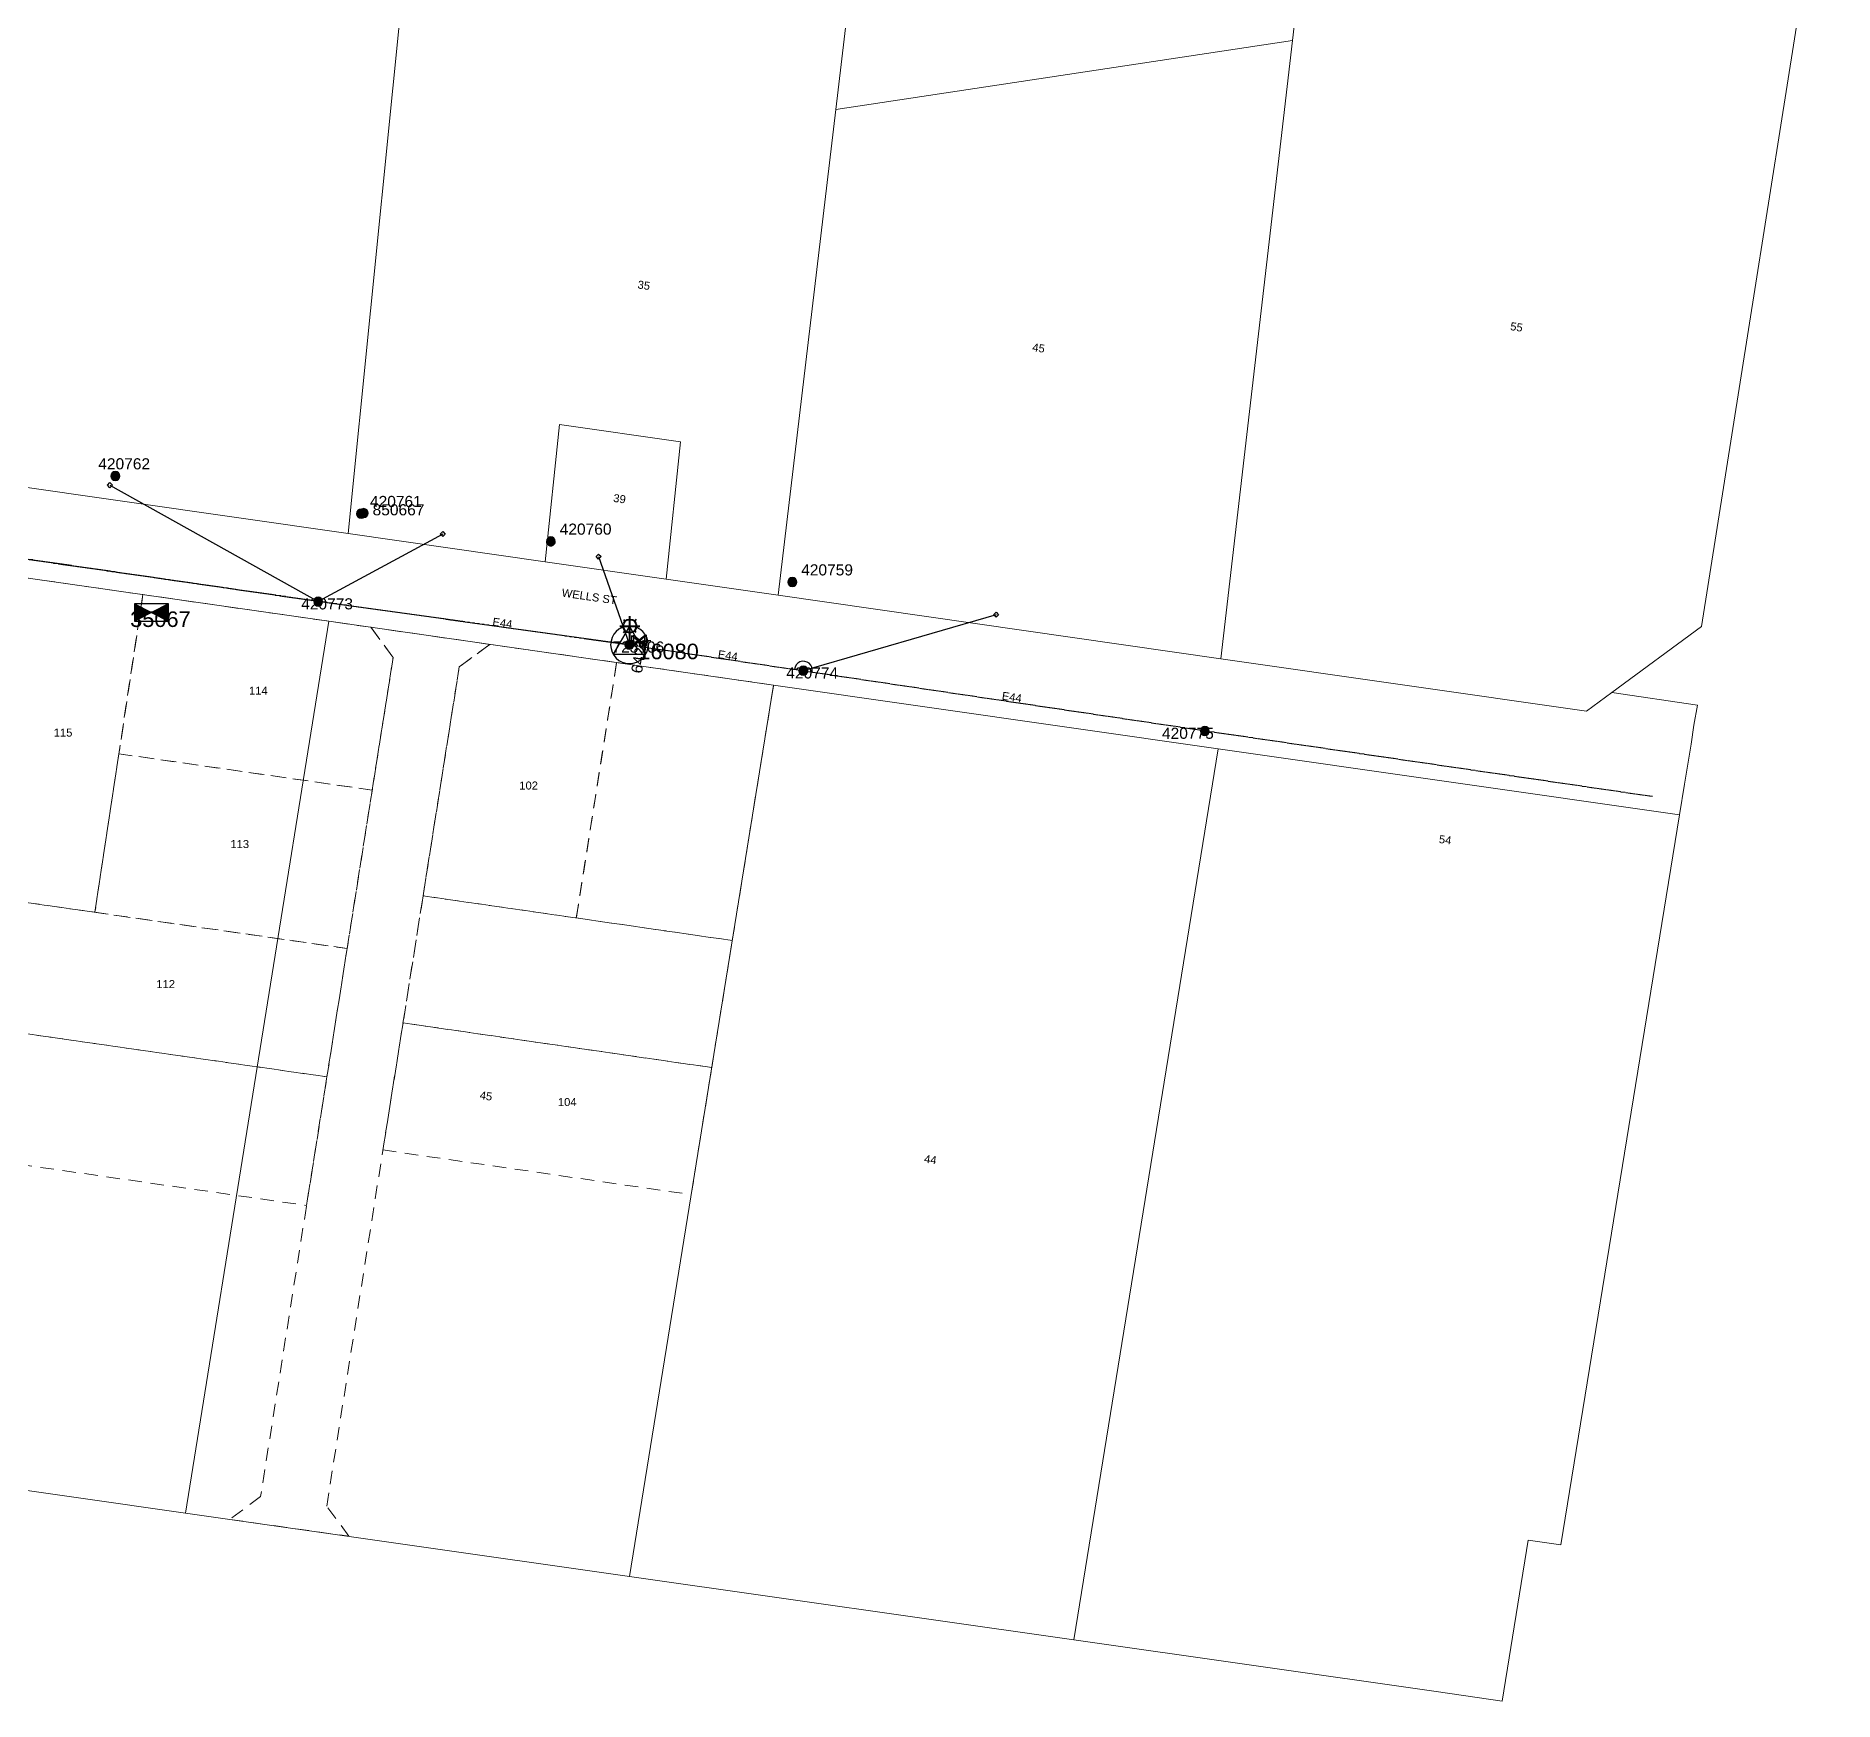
# Model space of a CAD drawing. Header units: metres. Extents: x 300152 to 302458, y 6282738 to 6284604.
# Drawn here: x 301866.3 to 302270.7, y 6282844.7 to 6283219.3 of the extents above; entities that cross this region are included whole.
import ezdxf
from ezdxf.enums import TextEntityAlignment as Align

# ---------------------------------------------------------------- set-up
doc = ezdxf.new("R2010")
doc.units = ezdxf.units.M
doc.linetypes.add('Cable Exist OH', pattern=[1, 1, 0])
doc.linetypes.add('Dash', pattern=[5, 3, -2])
doc.layers.get('0').update_dxf_attribs({"color": 6})
for name, color, linetype, lineweight in [('Cadastre Developer_SP_EXT', 9, 'Continuous', 5), ('Cadastre Land Parcels_SP_EXT', 9, 'Continuous', 5), ('Cadastre Roads_SP_EXT', 9, 'Continuous', 5)]:
    doc.layers.add(name, color=color, linetype=linetype, lineweight=lineweight)
for name, color, linetype in [('Equip_LV_EXT', 7, 'Continuous'), ('Equip_SP_SL_EXT', 7, 'Continuous'), ('Mains_LV_EXT', 7, 'Continuous'), ('Mains_SL_EXT', 7, 'Continuous'), ('Services_SP_EXT', 7, 'Continuous'), ('Sub_SP_EXT', 7, 'Continuous'), ('Sub_SP_TR_HV_LV_EXT', 7, 'Continuous'), ('SupportsOH_SP_TR_HV_LV_SL_EXT', 7, 'Continuous')]:
    doc.layers.add(name, color=color, linetype=linetype)
doc.styles.add('iecARIAL', font='arial.ttf', dxfattribs={"height": 2})
doc.styles.add('POLE_LABEL', font='arial.ttf')
doc.styles.get("Standard").update_dxf_attribs({"font": 'arial.ttf'})

# ---------------------------------------------------------------- blocks, each defined once
blk = doc.blocks.new('SUB_POLE_EXT')
blk.add_wipeout([(0, 4.22), (0.42, 4.2), (0.83, 4.14), (1.21, 4.05), (1.62, 3.9), (1.99, 3.72), (2.35, 3.51), (2.68, 3.26), (2.99, 2.99), (3.28, 2.66), (3.52, 2.34), (3.76, 1.92), (3.9, 1.62), (4.04, 1.23), (4.18, 0.63), (4.22, 0), (4.18, -0.61), (4.06, -1.15), (3.9, -1.62), (3.58, -2.24), (3.22, -2.73), (2.97, -3.01), (2.68, -3.26), (2.36, -3.5), (2, -3.72), (1.64, -3.89), (1.25, -4.03), (0.82, -4.14), (0.42, -4.2), (0, -4.22), (-0.41, -4.2), (-0.8, -4.15), (-1.21, -4.05), (-1.62, -3.9), (-1.99, -3.73), (-2.35, -3.51), (-2.68, -3.26), (-2.96, -3.02), (-3.23, -2.72), (-3.51, -2.35), (-3.71, -2.01), (-3.91, -1.6), (-4.05, -1.21), (-4.16, -0.76), (-4.22, -0.14), (-4.21, 0.39), (-4.14, 0.83), (-4.03, 1.27), (-3.9, 1.63), (-3.71, 2.02), (-3.5, 2.37), (-3.28, 2.67), (-2.99, 2.99), (-2.68, 3.27), (-2.33, 3.52), (-1.98, 3.73), (-1.63, 3.9), (-1.2, 4.05), (-0.78, 4.15), (-0.4, 4.21)])
blk.add_line((2.16, 0.48), (2.16, 0.48, 0))
blk.add_lwpolyline([(-4.22, 0, 1), (4.22, 0, 1)], format="xyb", close=True)
blk.add_lwpolyline([(2.14, 0.52), (0, 4.22), (-3.66, -2.11), (3.66, -2.11)], close=True)
for tag, height, flags, p in [('STREET_CODE', 0.2, 9, (1.5, 0)), ('ASSET_NUM', 2.5, 8, (2, 2)), ('CONSTRUCTED_VOLTAGE', 0.2, 9, (1.5, -0.2)), ('OPERATING_VOLTAGE', 0.2, 9, (1.5, -0.6)), ('OPERATED_BY', 0.2, 9, (1.5, -0.8)), ('ORIENTATION', 0.2, 9, (1.5, -1.2)), ('OWNED_BY', 0.2, 9, (1.5, -1.4)), ('SECONDARY_VOLTAGE', 0.2, 9, (1.5, -1.6)), ('STATE', 0.2, 9, (1.5, -1.8)), ('SUBSTATION_TYPE', 0.2, 9, (1.5, -2)), ('STREETNAME', 0.2, 9, (1.5, -2.8)), ('SUBURB', 0.2, 9, (1.5, -3)), ('Z', 0.2, 1, (1.5, -3.4)), ('NO_PHASES', 0.2, 9, (1.5, -0.4)), ('MAINTAINED_BY', 0.2, 9, (1.5, -1)), ('USAGE', 0.2, 9, (1.5, -2.2)), ('LEGEND', 0.2, 9, (1.5, -2.4)), ('LOCATION', 0.2, 9, (1.5, -2.6)), ('NOTES', 0.2, 9, (1.5, -3.2))]:
    blk.add_attdef(tag, text='', height=height, dxfattribs=dict(flags=flags)).set_placement(p, align=Align.MIDDLE_LEFT)
blk = doc.blocks.new('SUB_PADMOUNT_EXT')
for points in [[(0, 0), (-3.84, 1.92), (-3.84, -1.92)], [(0, 0), (3.84, 1.92), (3.84, -1.92)]]:
    blk.add_hatch(color=256).paths.add_polyline_path(points)
for p, q in [((3.84, 1.92), (-3.84, -1.92)), ((-3.84, 1.92), (3.84, -1.92))]:
    blk.add_line(p, q)
blk.add_lwpolyline([(-3.84, -1.92), (3.84, -1.92), (3.84, 1.92), (-3.84, 1.92)], close=True)
for tag, height, flags, p in [('STREET_CODE', 0.2, 9, (1.5, 0)), ('ASSET_NUM', 2.5, 8, (2, 2)), ('CONSTRUCTED_VOLTAGE', 0.2, 9, (1.5, -0.2)), ('OPERATING_VOLTAGE', 0.2, 9, (1.5, -0.6)), ('ORIENTATION', 0.2, 9, (1.5, -0.8)), ('OWNED_BY', 0.2, 9, (1.5, -1)), ('OPERATED_BY', 0.2, 9, (1.5, -1.2)), ('SECONDARY_VOLTAGE', 0.2, 9, (1.5, -1.6)), ('STATE', 0.2, 9, (1.5, -1.8)), ('SUBSTATION_TYPE', 0.2, 9, (1.5, -2.2)), ('STREETNAME', 0.2, 9, (1.5, -3)), ('SUBURB', 0.2, 9, (1.5, -3.2)), ('Z', 0.2, 1, (1.5, -3.6)), ('NO_PHASES', 0.2, 9, (1.5, -0.4)), ('MAINTAINED_BY', 0.2, 9, (1.5, -1.4)), ('PARENT', 0.2, 9, (1.5, -2)), ('USAGE', 0.2, 9, (1.5, -2.4)), ('LEGEND', 0.2, 9, (1.5, -2.6)), ('LOCATION', 0.2, 9, (1.5, -2.8)), ('NOTES', 0.2, 9, (1.5, -3.4))]:
    blk.add_attdef(tag, text='', height=height, dxfattribs=dict(flags=flags)).set_placement(p, align=Align.MIDDLE_LEFT)
blk = doc.blocks.new('LV_OH_LINKS_DISTFUSE_EXT')
for p, q in [((0, 0), (0.96, 0)), ((3.84, 0), (4.8, 0))]:
    blk.add_line(p, q)
blk.add_lwpolyline([(3.84, -1.2), (3.84, 1.2), (0.96, -1.2), (0.96, 1.2)], close=True)
at = {"flags": 9}
for tag, p in [('ACTUAL_STATUS', (0, 0)), ('CONSTRUCTED_VOLTAGE', (0, -0.2)), ('OPERATING_VOLTAGE', (0, -0.6)), ('ORIENTATION', (0, -0.8)), ('OWNED_BY', (0, -1)), ('STATE', (0, -1.2)), ('SWITCH_TYPE', (0, -1.4)), ('NO_PHASES', (0, -0.4)), ('USAGE', (0, -1.6)), ('NOTES', (0, -1.8))]:
    blk.add_attdef(tag, text='', height=0.2, dxfattribs=at).set_placement(p, align=Align.MIDDLE_LEFT)
at = {"flags": 1}
blk.add_attdef('Z', (0, 0), '', height=0.2, dxfattribs=at)
blk = doc.blocks.new('SL_LANTERN_EXT')
at = {"lineweight": 40}
for p, q in [((-2.25, 4.22), (2.25, 4.22)), ((-1.46, 5.68), (-1.06, 5.28)), ((0, 1.97), (0, 6.47)), ((1.46, 5.68), (1.06, 5.28)), ((-1.46, 2.76), (-1.06, 3.16)), ((0, 0), (0, 2.72)), ((1.46, 2.76), (1.06, 3.16))]:
    blk.add_line(p, q, dxfattribs=at)
blk.add_circle((0, 4.22), 1.5, dxfattribs=at)
at = {"style": 'iecARIAL', "flags": 8}
blk.add_attdef('ASSET_NUM', (1.5, 1.5), '', height=2.5, dxfattribs=at)
for tag, p, height, flags in [('OPERATING_VOLTAGE', (0.98, -1.65), 0.2, 9), ('ORIENTATION', (0.98, -1.85), 0.2, 9), ('OWNED_BY', (0.98, -2.05), 0.2, 9), ('STATE', (0.98, -2.25), 0.2, 9), ('CONSTRUCTED_VOLTAGE', (0.98, -0.65), 0.2, 9), ('CONTROL_TYPE', (0.98, -0.85), 0.2, 9), ('LANTERN_PURPOSE', (0.98, -1.05), 0.2, 9), ('LANTERN_TYPE', (0.98, -1.25), 0.2, 9), ('NO_PHASES', (0.98, -1.45), 0.2, 9), ('USAGE', (0.98, -2.45), 0.2, 9), ('CEXIST', (0.98, -2.65), 0.2, 9), ('CNEW', (0.98, -2.85), 0.2, 9), ('CNUMBER', (0.98, -3.05), 0.2, 9), ('CREMOVE', (0.98, -3.25), 0.2, 9), ('CREPLACE', (0.98, -3.45), 0.2, 9), ('LKINGHEIGHT', (0.98, -3.65), 0.2, 9), ('LBRACKET', (0.98, -3.85), 0.2, 9), ('LBRACKETVOCAB', (0.98, -4.05), 0.2, 9), ('LNUMBER', (2.18, -3.25), 2.5, 8), ('LCATEGORY', (0.98, -4.25), 0.2, 9), ('LCHARGE1', (0.98, -4.45), 0.2, 9), ('LCHARGE1PERCENT', (0.98, -4.65), 0.2, 9), ('LCHARGE2', (0.98, -4.85), 0.2, 9), ('LCHARGE2PERCENT', (0.98, -5.05), 0.2, 9), ('LCHARGE3', (0.98, -5.25), 0.2, 9), ('LCHARGE3PERCENT', (0.98, -5.45), 0.2, 9), ('LEXIST', (0.98, -5.65), 0.2, 9), ('LLAMP', (0.98, -5.85), 0.2, 9), ('LLAMPVOCAB', (0.98, -6.05), 0.2, 9), ('LMAST', (0.98, -6.25), 0.2, 9), ('LMASTVOCAB', (0.98, -6.45), 0.2, 9), ('LNEW', (0.98, -6.65), 0.2, 9), ('LANTNUMBER', (0.98, -6.85), 0.2, 9), ('LOUTREACH', (0.98, -7.25), 0.2, 9), ('LOUTREACHVOCAB', (0.98, -7.45), 0.2, 9), ('LRATECODE', (0.98, -7.65), 0.2, 9), ('LREMOVE', (0.98, -7.85), 0.2, 9), ('LREPLACE', (0.98, -8.05), 0.2, 9), ('LTYPE', (0.98, -8.25), 0.2, 9), ('STREETNAME', (0.98, -9.25), 0.2, 9), ('SUBURB', (0.98, -9.45), 0.2, 1), ('LTYPEVOCAB', (0.98, -8.45), 0.2, 9), ('LEGEND', (0.98, -8.65), 0.2, 9), ('LOCATION', (0.98, -8.85), 0.2, 9), ('NOTES', (0.98, -9.05), 0.2, 9)]:
    blk.add_attdef(tag, p, '', height=height, dxfattribs=dict(flags=flags))
blk = doc.blocks.new('CCP_EXT')
blk.add_wipeout([(0, 0.57), (0.57, 0), (0, -0.57), (-0.57, 0)])
blk.add_lwpolyline([(-0.57, 0), (0, 0.57), (0.57, 0), (0, -0.57), (-0.57, 0)])
at = {"flags": 1}
blk.add_attdef('Z', (0, 0), '', height=0.2, dxfattribs=at)
at = {"flags": 9}
for tag, p in [('CCP_TYPE', (0, 0)), ('CONSTRUCTED_VOLTAGE', (0, -0.2)), ('OPERATING_VOLTAGE', (0, -0.6)), ('ORIENTATION', (0, -0.8)), ('OWNED_BY', (0, -1)), ('STATE', (0, -1.8)), ('NO_PHASES', (0, -0.4)), ('USAGE', (0, -1.2)), ('LEGEND', (0, -1.4)), ('LIFE_SUPPORT', (0, -1.6)), ('NOTES', (0, -2))]:
    blk.add_attdef(tag, text='', height=0.2, dxfattribs=at).set_placement(p, align=Align.MIDDLE_LEFT)
blk = doc.blocks.new('POLE_EXT')
blk.add_hatch(color=256).paths.add_polyline_path([(-1, 0, 1), (1, 0, 1)])
blk.add_lwpolyline([(-1, 0, 1), (1, 0, 1)], format="xyb", close=True)
for tag, height, flags, p in [('pNumber', 2.5, 8, (-17.84, 2.07)), ('OWNED_BY', 0.2, 9, (1.35, -0.4)), ('SPECIAL_USE', 0.2, 9, (1.35, -0.8)), ('STATE', 0.2, 9, (1.35, -1)), ('cLV', 0.2, 9, (1.35, -1.4)), ('hDepth', 0.2, 9, (1.35, -1.6)), ('hDia', 0.2, 9, (1.35, -1.8)), ('cHV', 0.2, 9, (1.35, -2)), ('cLinedev', 0.2, 9, (1.35, -3.4)), ('pExisting', 0.2, 9, (1.35, -3.8)), ('PARENT', 0.2, 9, (1.35, -0.6)), ('USAGE', 0.2, 9, (1.35, -1.2)), ('LBRACKET', 0.2, 9, (1.35, -2.2)), ('LExisting', 0.2, 9, (1.35, -2.4)), ('LANTNUMBER', 0.2, 9, (1.35, -2.6)), ('LOther', 0.2, 9, (1.35, -2.8)), ('LRemove', 0.2, 9, (1.35, -3)), ('LEGEND', 0.2, 9, (1.35, -3.2)), ('LOCATION', 0.2, 9, (1.35, -3.6)), ('PFNUMBER', 0.2, 9, (1.35, -4)), ('pFooting', 0.2, 9, (1.35, -4.4)), ('pNew', 0.2, 9, (1.35, -4.6)), ('pRelocate', 0.2, 9, (1.35, -5)), ('pRemove', 0.2, 9, (1.35, -5.2)), ('pReplace', 0.2, 9, (1.35, -5.4)), ('pStay', 0.2, 9, (1.35, -5.6)), ('pType', 0.2, 9, (1.35, -5.8)), ('cspan', 0.2, 9, (1.35, -6)), ('STREETNAME', 0.2, 9, (1.35, -6.2)), ('SUBURB', 0.2, 9, (1.35, -6.4)), ('OPERATED_BY', 0.2, 9, (1.36, -7.01)), ('NEWPFNUMBER', 0.2, 9, (1.35, -4.2)), ('NOTES', 0.2, 9, (1.35, -6.6)), ('MAINTAINED_BY', 0.2, 9, (1.36, -6.81))]:
    blk.add_attdef(tag, text='', height=height, dxfattribs=dict(flags=flags)).set_placement(p, align=Align.MIDDLE_LEFT)
at = {"style": 'POLE_LABEL'}
for tag, height, flags, p in [('STRUCTURE_PLANT_NUMBER', 0.2, 9, (1.35, 0.03)), ('ASSET_NUM', 2.5, 8, (2, 2)), ('STREET_CODE', 0.2, 9, (1.35, -0.2))]:
    blk.add_attdef(tag, text='', height=height, dxfattribs=dict(at, flags=flags)).set_placement(p, align=Align.MIDDLE_LEFT)
at = {"flags": 1}
blk.add_attdef('Z', (1.35, -7.33), '', height=0.2, dxfattribs=at)

msp = doc.modelspace()

# ---------------------------------------------------------------- linework, layer by layer
at = {"layer": 'Cadastre Developer_SP_EXT', "linetype": 'Dash'}
for points in [[(301890.32, 6283093.61), (301862.08, 6283097.66), (301851.29, 6283026.17), (301879.54, 6283022.12), (301890.32, 6283093.61)], [(301941.6, 6283086.25), (301890.32, 6283093.61), (301884.92, 6283057.79), (301941.9, 6283049.61), (301946.61, 6283079.46), (301941.6, 6283086.25)], [(301941.6, 6283086.25), (301946.61, 6283079.46), (301916.8, 6282890.67), (301909.85, 6282885.54), (301936.68, 6282881.73), (301931.67, 6282888.52), (301961.48, 6283077.33), (301968.37, 6283082.41), (301941.6, 6283086.25)], [(301936.27, 6283013.98), (301941.9, 6283049.61), (301884.92, 6283057.79), (301879.54, 6283022.12), (301936.27, 6283013.98)], [(301846.93, 6282997.27), (301931.72, 6282985.1), (301936.27, 6283013.98), (301851.29, 6283026.17), (301846.93, 6282997.27)], [(301948.84, 6282997.24), (302018.28, 6282987.19), (302022.89, 6283015.77), (301953.35, 6283025.83), (301948.84, 6282997.24)], [(301842.56, 6282968.29), (301927.14, 6282956.16), (301931.72, 6282985.1), (301846.93, 6282997.27), (301842.56, 6282968.29)], [(301944.32, 6282968.65), (302013.66, 6282958.61), (302018.28, 6282987.19), (301948.84, 6282997.24), (301944.32, 6282968.65)]]:
    msp.add_lwpolyline(points, close=True, dxfattribs=at)
at = {"layer": 'Cadastre Land Parcels_SP_EXT', "linetype": 'Continuous'}
for points in [[(302155.39, 6283274.09), (302179.82, 6283484.23), (302140.71, 6283473.76), (302131.61, 6283405.51), (302070.82, 6283389.24), (302056.89, 6283293.36), (302046.17, 6283202.76), (302148.92, 6283218.29), (302155.39, 6283274.09)], [(301956.57, 6283307.8), (301852.89, 6283320.38), (301845.23, 6283244.01), (301834.88, 6283121.91), (301936.49, 6283107.33), (301956.57, 6283307.8)], [(302056.89, 6283293.36), (301956.57, 6283307.8), (301936.49, 6283107.33), (301980.83, 6283100.97), (301984.06, 6283131.91), (302011.24, 6283128.01), (302008, 6283097.07), (302033.24, 6283093.44), (302046.17, 6283202.76), (302056.89, 6283293.36)], [(302270.72, 6283275.13), (302155.39, 6283274.09), (302148.92, 6283218.29), (302132.82, 6283079.16), (302215.01, 6283067.36), (302220.73, 6283071.56), (302240.93, 6283086.39), (302270.72, 6283275.13)], [(302132.82, 6283079.16), (302148.92, 6283218.29), (302046.17, 6283202.76), (302033.24, 6283093.44), (302132.82, 6283079.16)], [(302008, 6283097.07), (302011.24, 6283128.01), (301984.06, 6283131.91), (301980.83, 6283100.97), (302008, 6283097.07)], [(301899.87, 6282886.97), (301932.16, 6283087.6), (301832.41, 6283101.91), (301816.15, 6283001.57), (301799.92, 6282901.25), (301899.87, 6282886.97)], [(302099.69, 6282858.43), (302132.16, 6283058.91), (302032.17, 6283073.25), (301999.79, 6282872.7), (302099.69, 6282858.43)], [(302235.97, 6283044.03), (302132.16, 6283058.91), (302099.69, 6282858.43), (302181.21, 6282846.78), (302196.04, 6282844.66), (302201.91, 6282880.89), (302209.27, 6282879.84), (302235.97, 6283044.03)]]:
    msp.add_lwpolyline(points, close=True, dxfattribs=at)
at = {"layer": 'Mains_LV_EXT', "linetype": 'Cable Exist OH'}
for points in [[(301929.75, 6283092.02), (301839.79, 6283105.15), (301772.19, 6283115.25)], [(302038.87, 6283076.48), (302129.18, 6283063), (302229.88, 6283048.22)]]:
    msp.add_lwpolyline(points, dxfattribs=at)
at = {"layer": 'Mains_LV_EXT', "linetype": 'Continuous'}
msp.add_lwpolyline([(302040.85, 6283076.19, 1.06738), (302036.9, 6283076.77)], format="xyb", dxfattribs=at)

# ---------------------------------------------------------------- block references
at = {"layer": 'Sub_SP_EXT'}
ref = msp.add_blockref('SUB_PADMOUNT_EXT', (301892.26, 6283089.57), dxfattribs=at)
ref.add_attrib('ASSET_NUM', '35067', dxfattribs={"layer": '0', "height": 3.5}).set_placement((301894.26, 6283089.82), align=Align.TOP_CENTER)
at = {"layer": 'Sub_SP_TR_HV_LV_EXT'}
ref = msp.add_blockref('SUB_POLE_EXT', (301999.76, 6283082.31), dxfattribs=at)
ref.add_attrib('ASSET_NUM', '16080', dxfattribs={"layer": '0', "height": 3.5}).set_placement((302001.76, 6283082.56), align=Align.TOP_LEFT)
at = {"layer": 'SupportsOH_SP_TR_HV_LV_SL_EXT'}
ref = msp.add_blockref('POLE_EXT', (301939.4, 6283111.81), dxfattribs=at)
ref.add_attrib('ASSET_NUM', '420761', dxfattribs={"layer": '0', "height": 2.5, "style": 'POLE_LABEL'}).set_placement((301941.4, 6283112.56), align=Align.BOTTOM_LEFT)
ref = msp.add_blockref('POLE_EXT', (301939.99, 6283111.94), dxfattribs=at)
ref.add_attrib('ASSET_NUM', '850667', dxfattribs={"layer": '0', "height": 2.5, "style": 'POLE_LABEL'}).set_placement((301941.99, 6283112.69), align=Align.MIDDLE_LEFT)
ref = msp.add_blockref('POLE_EXT', (302036.39, 6283096.42), dxfattribs=at)
ref.add_attrib('ASSET_NUM', '420759', dxfattribs={"layer": '0', "height": 2.5, "rotation": 359.9908, "style": 'POLE_LABEL'}).set_placement((302038.39, 6283097.17), align=Align.BOTTOM_LEFT)
ref = msp.add_blockref('POLE_EXT', (301929.75, 6283092.02), dxfattribs=at)
ref.add_attrib('ASSET_NUM', '420773', dxfattribs={"layer": '0', "height": 2.5, "rotation": 0.0313, "style": 'POLE_LABEL'}).set_placement((301931.75, 6283092.77), align=Align.TOP_CENTER)
ref = msp.add_blockref('POLE_EXT', (302038.87, 6283076.48), dxfattribs=at)
ref.add_attrib('ASSET_NUM', '420774', dxfattribs={"layer": '0', "height": 2.5, "rotation": 359.9374, "style": 'POLE_LABEL'}).set_placement((302040.87, 6283077.23), align=Align.TOP_CENTER)
ref = msp.add_blockref('POLE_EXT', (302129.2, 6283062.91), dxfattribs=at)
ref.add_attrib('ASSET_NUM', '420775', dxfattribs={"layer": '0', "height": 2.5, "rotation": 0.0589, "style": 'POLE_LABEL'}).set_placement((302131.2, 6283063.66), align=Align.TOP_RIGHT)

# ---------------------------------------------------------------- texts
at = {"layer": 'Cadastre Developer_SP_EXT'}
for s, p in [('114', (301914.19, 6283071.09)), ('115', (301870.27, 6283061.66)), ('102', (301974.99, 6283049.75)), ('113', (301910.01, 6283036.58)), ('112', (301893.35, 6283005.08)), ('104', (301983.67, 6282978.53))]:
    msp.add_text(s, height=1.8, dxfattribs=at).set_placement(p)
at = {"layer": 'Cadastre Land Parcels_SP_EXT'}
for s, rotation, p in [('35', 351.6811, (302001.5, 6283162.52)), ('55', 351.6812, (302197.79, 6283153.14)), ('45', 351.6813, (302090.29, 6283148.41)), ('39', 351.6812, (301996.03, 6283114.49)), ('54', 352.1639, (302181.75, 6283037.74)), ('45', 351.68, (301966, 6282980.13)), ('44', 351.68, (302065.95, 6282965.82))]:
    msp.add_text(s, height=1.8, rotation=rotation, dxfattribs=at).set_placement(p)
at = {"layer": 'Cadastre Roads_SP_EXT'}
msp.add_text('WELLS ST', height=1.8, rotation=351.6815, dxfattribs=at).set_placement((301984.44, 6283093.19))
at = {"layer": 'Mains_LV_EXT'}
for rotation, p in [(351.8248, (301968.86, 6283086.64)), (351.6088, (302019.56, 6283079.35)), (351.5659, (302083.44, 6283069.98))]:
    msp.add_text('E44', height=1.8, rotation=rotation, dxfattribs=at).set_placement(p)

# ---------------------------------------------------------------- next in the draw order: linework, layer by layer
at = {"layer": 'Cadastre Developer_SP_EXT', "linetype": 'Dash'}
for points in [[(301968.37, 6283082.41), (301961.48, 6283077.33), (301953.35, 6283025.83), (301987.81, 6283020.86), (301996.88, 6283078.32), (301968.37, 6283082.41)], [(302032.17, 6283073.23), (301996.88, 6283078.32), (301987.81, 6283020.86), (302022.89, 6283015.77), (302032.17, 6283073.23)]]:
    msp.add_lwpolyline(points, close=True, dxfattribs=at)
at = {"layer": 'Cadastre Land Parcels_SP_EXT', "linetype": 'Continuous'}
msp.add_lwpolyline([(301999.79, 6282872.7), (302032.17, 6283073.25), (301932.16, 6283087.6), (301899.87, 6282886.97), (301999.79, 6282872.7)], close=True, dxfattribs=at)
at = {"layer": 'Mains_LV_EXT', "linetype": 'Cable Exist OH'}
for points in [[(301999.76, 6283082.31), (301929.75, 6283092.02)], [(301999.76, 6283082.31), (302038.87, 6283076.48)]]:
    msp.add_lwpolyline(points, dxfattribs=at)

# ---------------------------------------------------------------- next in the draw order: block references
at = {"layer": 'Equip_LV_EXT'}
for p in [(301999.36, 6283083.22), (301999.76, 6283083.31)]:
    msp.add_blockref('LV_OH_LINKS_DISTFUSE_EXT', p, dxfattribs=at)
at = {"layer": 'Equip_SP_SL_EXT'}
ref = msp.add_blockref('SL_LANTERN_EXT', (301999.85, 6283082.31), dxfattribs=at)
ref.add_attrib('ASSET_NUM', '6423', dxfattribs={"layer": '0', "height": 2.5, "rotation": 80.687, "style": 'iecARIAL'}).set_placement((302001.35, 6283083.81), align=Align.TOP_RIGHT)
at = {"layer": 'Services_SP_EXT'}
for p in [(301882.92, 6283118.22), (301957.76, 6283107.22), (301992.83, 6283102.16), (302082.22, 6283089.08)]:
    msp.add_blockref('CCP_EXT', p, dxfattribs=at)
at = {"layer": 'SupportsOH_SP_TR_HV_LV_SL_EXT'}
ref = msp.add_blockref('POLE_EXT', (301999.76, 6283082.31), dxfattribs=at)
ref.add_attrib('ASSET_NUM', '725906', dxfattribs={"layer": '0', "height": 2.5, "rotation": 0.0451, "style": 'POLE_LABEL'}).set_placement((302001.76, 6283083.06), align=Align.TOP_CENTER)

# ---------------------------------------------------------------- next in the draw order: linework, layer by layer
at = {"layer": 'Cadastre Roads_SP_EXT', "linetype": 'Continuous'}
msp.add_lwpolyline([(301698.11, 6283141.54), (301596.41, 6283156.12), (301594.88, 6283146.11), (301593.36, 6283136.22), (301693.17, 6283121.9), (301832.41, 6283101.91), (301932.16, 6283087.6), (302032.17, 6283073.25), (302132.16, 6283058.91), (302235.97, 6283044.03), (302237.09, 6283050.92), (302238.56, 6283059.93), (302239.2, 6283064.25), (302240.04, 6283068.71), (302220.73, 6283071.56), (302215.01, 6283067.36), (302132.82, 6283079.16), (302033.24, 6283093.44), (302008, 6283097.07), (301980.83, 6283100.97), (301936.49, 6283107.33), (301834.88, 6283121.91), (301698.11, 6283141.54)], close=True, dxfattribs=at)
at = {"layer": 'Mains_SL_EXT', "linetype": 'Cable Exist OH'}
msp.add_lwpolyline([(301772.19, 6283115.25), (301839.76, 6283105.09), (301929.68, 6283092.17), (301999.85, 6283082.31)], dxfattribs=at)
at = {"layer": 'Services_SP_EXT'}
for points in [[(301882.92, 6283118.22), (301929.75, 6283092.02)], [(301957.76, 6283107.22), (301929.75, 6283092.02)], [(301992.83, 6283102.16), (301999.76, 6283082.31)], [(302082.22, 6283089.08), (302038.87, 6283076.48)]]:
    msp.add_lwpolyline(points, dxfattribs=at)

# ---------------------------------------------------------------- next in the draw order: block references
at = {"layer": 'SupportsOH_SP_TR_HV_LV_SL_EXT'}
ref = msp.add_blockref('POLE_EXT', (301884.11, 6283120.28), dxfattribs=at)
ref.add_attrib('ASSET_NUM', '420762', dxfattribs={"layer": '0', "height": 2.5, "style": 'POLE_LABEL'}).set_placement((301886.11, 6283121.03), align=Align.BOTTOM_CENTER)
ref = msp.add_blockref('POLE_EXT', (301982.08, 6283105.58), dxfattribs=dict(at, rotation=0.075730491526002))
ref.add_attrib('ASSET_NUM', '420760', dxfattribs={"layer": '0', "height": 2.5, "rotation": 0.042, "style": 'POLE_LABEL'}).set_placement((301984.08, 6283106.33), align=Align.BOTTOM_LEFT)

doc.saveas('drawing.dxf')
